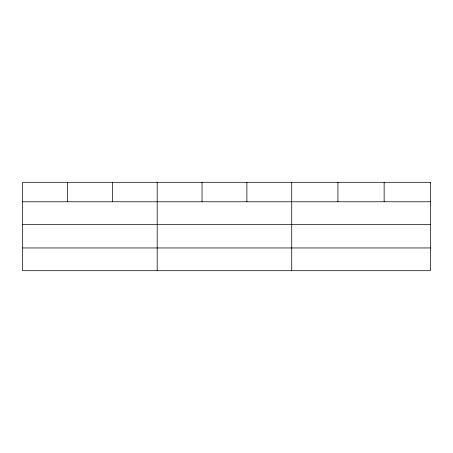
<?xml version="1.0" encoding="UTF-8"?>
<svg xmlns="http://www.w3.org/2000/svg" width="453" height="453" viewBox="0 0 453 453"><rect width="100%" height="100%" fill="white"/><g stroke="black" fill="none" stroke-linecap="round" stroke-linejoin="round"><path stroke-width="0.68" d="M22.65 201.778L430.35 201.778M22.65 224.524L430.35 224.524M22.65 247.955L430.35 247.955M384.144 182.293L384.144 201.778M337.938 182.293L337.938 201.778M291.732 182.293L291.732 270.707M246.885 182.293L246.885 201.778M202.038 182.293L202.038 201.778M157.191 182.293L157.191 270.707M112.344 182.293L112.344 201.778M67.497 182.293L67.497 201.778M430.35 182.293L22.65 182.293L22.65 270.707L430.35 270.707L430.35 182.293"/></g></svg>
